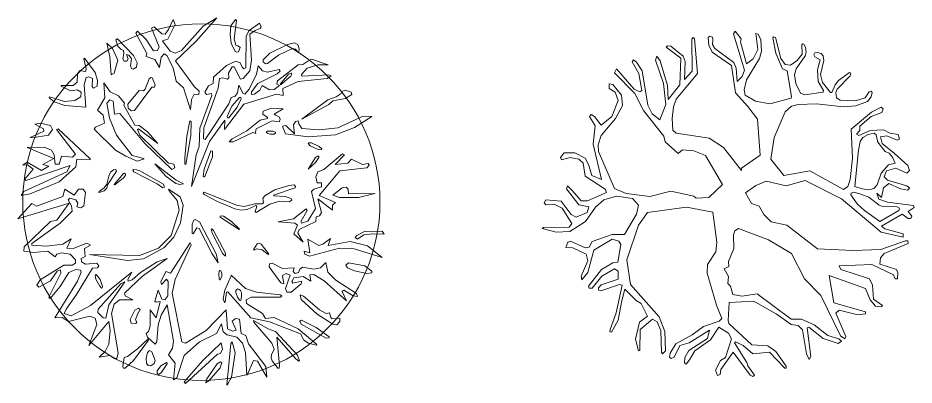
# Model space of a CAD drawing. Header units: millimetres. Extents: x -63086 to 144078, y -129912 to 13382.
# Drawn here: x 53160 to 55669, y -54656 to -53627 of the extents above; entities that cross this region are included whole.
import ezdxf

# ---------------------------------------------------------------- set-up
doc = ezdxf.new("R2010")
doc.units = ezdxf.units.MM
doc.layers.get('0').update_dxf_attribs({"lineweight": 0})
doc.layers.add('観葉植物', color=92, linetype='Continuous', lineweight=9)

# ---------------------------------------------------------------- blocks, each defined once
blk = doc.blocks.new('樹木平面（CAD素材.com）9beca19b')
at = {"color": 0, "linetype": 'ByBlock', "lineweight": -2}
for points in [[(-15.4, 450.3), (-72.6, 396.2), (-19.2, 323.5), (-6.5, 311.2), (-7.2, 302), (-20.2, 302.6), (-27.4, 287.9), (-30.1, 258.8), (-50.4, 320.8), (-70.2, 339.3), (-78.5, 377), (-96.6, 411.6), (-104.1, 415.7), (-112.4, 406.4), (-117.5, 377.7), (-130.2, 400.3), (-154.5, 408.5), (-152.5, 416.7), (-183.3, 473.9), (-178.5, 479.4), (-154.2, 455.8), (-133.6, 424.6), (-123, 424.9), (-117.9, 435.2), (-139.4, 488), (-132.2, 491.8), (-111, 471.9), (-101.4, 471.2), (-91.5, 484.2), (-78.5, 512.3), (-73.7, 497.9), (-93.9, 457.1), (-108.3, 452.4), (-87, 422.9), (-73, 417.7), (-55.2, 425.6), (5.5, 493.1), (43, 516.5)], [(22.7, 169.7), (65.7, 230.2), (64.6, 203.3), (118.7, 275), (210.3, 302.4), (229.5, 299), (228.1, 318.4), (270.8, 338), (351.9, 346.5), (363.1, 354), (356.7, 357.4), (281.6, 352.9), (280.2, 357.7), (296.2, 375.9), (326.6, 384.8), (354.9, 385.3), (308.5, 401.1), (297.8, 395.6), (284.1, 385.5), (270.8, 385.1), (213.1, 340.1), (211.2, 330.7), (219, 327.3), (203.9, 315.4), (190.4, 315.2), (170.1, 326.6), (164.2, 313.6), (149.1, 302.9), (140.9, 302.2), (140, 309.7), (158.2, 333), (212.1, 359.3), (220.4, 366.8), (218.1, 372.3), (185.4, 364.7), (170.8, 368.6), (158.9, 381.9), (154.1, 359), (134.3, 316.6), (121.5, 302.4), (117.1, 304.7), (105, 328), (101.1, 306.3), (94.3, 297.6), (83.8, 293), (77.2, 275.2), (10.7, 175.4), (6.1, 177.2), (6.6, 208.1), (47.2, 319.5), (51.3, 346.2), (59.3, 348.8), (73.7, 345.1), (76.7, 348.1), (75.6, 361.3), (86.1, 379.8), (91.8, 379.6), (109.4, 344.6), (117.1, 346.5), (135.6, 368.4), (140.4, 398.3), (135.9, 471.4), (150.9, 481.2), (165.1, 486.7), (167.1, 491.5), (163, 501.8), (134.3, 481.5), (125.3, 465.2), (124.4, 376.2), (119.4, 373.7), (113.9, 378.9), (109.1, 390.8), (96.6, 394.9), (70.3, 382.8), (34.2, 350.8), (33.1, 332.5), (19.8, 325.7), (10, 308.1), (14.8, 302.2), (28.1, 304.5), (29.6, 299.4), (-4.2, 207.6), (-6, 156.2), (-14.4, 132.9), (-27.6, 43.6)], [(-255.9, 407.7), (-252.4, 357), (-243.7, 361.6), (-233.9, 397.8), (-248.5, 431.2), (-264.3, 445.8)], [(-416.8, 203.6), (-422.6, 215.3), (-450.7, 221.1), (-465.8, 218.4), (-441.5, 205.3), (-440.8, 199.5), (-479.5, 181.7), (-473.3, 180), (-428.1, 187.5)], [(258.2, -46.5), (293.5, -19.1), (296.3, -23.5), (278.1, -55), (280.5, -58.8), (298.3, -53.3), (319.9, -18), (308.3, 29.9), (315.4, 36.1), (336.7, 42.9), (336.3, 54.2), (324.7, 53.9), (320.6, 70.7), (326.1, 85.4), (343.2, 91.6), (395.6, 135.4), (400.4, 132.4), (374.7, 106), (409.7, 109.7), (420.3, 120.4), (450.8, 106), (466.9, 108.7), (470, 103.9), (463.8, 96), (387.4, 88.2), (329.8, 18.3), (375.7, -0.6), (366.8, -8.1), (367.5, -22.8), (326.4, 9.7), (336.3, -29.4), (331.2, -37.9), (321.3, -41.3), (320.9, -54.4), (273.6, -77), (269.9, -86.9), (285, -112.3), (259.3, -88.6), (269.5, -64.6), (262, -59.2), (214.7, -54.7)], [(-238.4, 90.1), (-237.9, 86.5), (-262.7, 49), (-264.8, 39.3), (-272.3, 31.5), (-285.7, 27.2), (-286.7, 28), (-285.7, 29.8), (-272.2, 40), (-264.5, 50.6), (-259.4, 72.7), (-254.3, 83.9), (-245.7, 90.7), (-240.9, 91.8)], [(427.6, -131.2), (386.5, -128.5), (302.6, -151.1), (289.9, -145.9), (288.2, -137.4), (303.3, -142.2), (298.5, -104.1), (328.6, -121.6), (340.3, -117.5), (361.5, -102.1), (355, -121.6), (416.3, -110.6), (465, -122.3), (506.1, -155.5)], [(-123.7, -473.1), (-113.6, -458.8), (-97.5, -449.3), (-95.7, -450.5), (-95.6, -453.5), (-112.3, -478.5), (-120.3, -482.8), (-123.3, -479.6)]]:
    blk.add_lwpolyline(points, close=True, dxfattribs=at)
for points in [[(94.6, 422.3), (98.9, 420.1), (103.8, 421.1), (108.6, 433.9), (102.4, 437.8), (96.3, 440.2), (91.9, 458.2), (98.7, 509.5), (95.6, 511.7), (82.3, 494.6), (80.9, 469.8), (83.7, 445.3), (94.6, 422.3), (94.6, 422.4)], [(-190.8, 373.1), (-181.8, 378.3), (-179.9, 390.4), (-189.5, 410.9), (-235.2, 458), (-239.5, 455.1), (-234.1, 436.9), (-225.8, 428.6), (-218.3, 425.2), (-216.8, 416.5), (-219.7, 401.9), (-215.9, 395.7), (-208.3, 395.2), (-204.8, 401.6), (-209.2, 413.5), (-202.9, 412.1), (-195.9, 402.8), (-198.4, 382.6), (-195.8, 374.8), (-190.8, 373.1), (-190.8, 373.2)], [(173.3, 399.2), (192.2, 417.3), (241.2, 442.2), (260.6, 447.1), (270.3, 442.1), (274, 429.6), (272.6, 420.2), (269.9, 420.2), (263.2, 429.2), (255.6, 430.4), (216.1, 412.4), (184.8, 389), (179.3, 387.9), (173, 393.1), (173.3, 399.2), (173.4, 399.2)], [(-323.1, 266.4), (-328.4, 329.2), (-322.5, 349.2), (-314.9, 351.3), (-304.4, 346.7), (-305.8, 323.9), (-301.8, 319.2), (-291.9, 325), (-290.6, 341.5), (-297.4, 363.3), (-326.8, 403.8), (-328.9, 401.5), (-322.1, 374.7), (-323.3, 368.5), (-326.3, 366.7), (-339.4, 368.8), (-346.3, 360.3), (-347.8, 336.8), (-358.9, 326.8), (-392, 327.4), (-392.3, 325.3), (-366.1, 312.2), (-347.8, 314.8), (-336.2, 308.8), (-337.8, 295.6), (-354.1, 284.8), (-383, 282.6), (-425.3, 295), (-426.1, 292.8), (-412.5, 281.1), (-382.4, 271.4), (-323.1, 266.4), (-323.3, 266.5)], [(220.9, 330.9), (244.4, 358.7), (251.2, 361.2), (253.3, 358.5), (250.8, 353.2), (221.7, 329.2), (220.8, 330.9)], [(-159.9, 121.1), (-180.1, 115.2), (-211.6, 128.9), (-240.4, 146.1), (-300, 204.3), (-296.6, 210.5), (-270.9, 221.4), (-275, 244.1), (-291.1, 257.8), (-269.8, 292.7), (-272.9, 334.8), (-255.1, 309.1), (-232.1, 298.5), (-214.7, 277.3), (-217.1, 271.5), (-185.9, 216.3), (-174.2, 214.6), (-150.3, 196.8), (-121.5, 164.2), (-175.6, 206), (-179, 203.6), (-171.8, 187.9), (-92, 109.1), (-76.6, 106.7), (-74.6, 96.7), (-82.4, 91.9), (-158.5, 164.6), (-228, 248.9), (-242.8, 246.5), (-246.9, 282.8), (-255.8, 286.5), (-264.7, 277.3), (-257.2, 235.5), (-237.3, 188.2), (-193.4, 131), (-161.3, 122.1), (-161.6, 121.1)], [(-205.2, 263.6), (-196.5, 256.1), (-186.8, 256.8), (-138.2, 322.5), (-131.2, 322.5), (-129.3, 328.6), (-137.7, 348.3), (-141.7, 349.8), (-145.8, 346), (-157.4, 316.9), (-162, 312.1), (-174.5, 312.7), (-205.5, 275.1), (-205.2, 263.6), (-205.2, 263.8)], [(281.1, 232.5), (357.2, 273.9), (368, 284.4), (403.2, 290.7), (421.2, 301.9), (419.9, 307.9), (402.6, 313.8), (394.2, 310.6), (391.6, 304.2), (377.3, 295.5), (353.9, 286.9), (281.1, 232.5), (281.4, 233.1)], [(106.8, 293.5), (85.8, 268.9), (72.1, 240.3), (73.2, 236.7), (76.9, 236.7), (99.9, 266.1), (111.3, 289.6), (110.4, 293.8), (106.8, 293.5), (106.8, 293.4)], [(228.7, 262), (204.3, 247.1), (207.5, 243.5), (218.6, 238.6), (220.9, 231.7), (217.7, 225.2), (198.7, 227.8), (153.2, 205.4), (151.2, 196.1), (152.7, 192.5), (144.3, 195), (89.1, 169), (78.1, 169.5), (86, 177.4), (127.6, 199.6), (164.9, 230.2), (185.2, 234.8), (185.2, 237.5), (172.2, 246.5), (173.3, 255.5), (196.4, 263.4), (228.5, 261.9), (228.2, 262.8)], [(-43.1, 105.5), (-29.3, 187), (-28.4, 225.1), (-32.1, 228.1), (-40.9, 185.4), (-46.3, 124.5), (-46.5, 107.9), (-43.2, 105.6)], [(235.8, 191.3), (299, 182.9), (375.3, 188.3), (428.6, 209.6), (477.5, 240), (452.8, 240.8), (382.4, 208.7), (330.2, 202.7), (281.8, 206.2), (272.5, 219.8), (271, 227.9), (263.7, 226.5), (257.9, 217.2), (260.5, 191.3), (236.1, 214.5), (230.8, 214.2), (227.3, 211.9), (235.8, 191.3), (235.5, 191.9)], [(-310.3, 118.3), (-348.3, 120.7), (-351.4, 98.8), (-398.3, 57), (-479.2, 23.1), (-504.9, 18.6), (-497, 29.6), (-376.4, 84.7), (-367.1, 102.9), (-491.8, 60.8), (-494.6, 64.2), (-470.6, 92.6), (-486.4, 104.3), (-499.7, 103.9), (-488.1, 112.2), (-447.3, 88.5), (-427.4, 100.5), (-443.9, 105.3), (-413.4, 122.1), (-488.1, 153.6), (-440.4, 154.6), (-419.5, 145.4), (-412.4, 133.1), (-409.3, 106.7), (-398.3, 106.7), (-391.5, 129.3), (-360.3, 126.5), (-352.7, 134.1), (-405.8, 203.6), (-400.7, 205.3), (-311.6, 121.2), (-310.9, 120.4)], [(182.1, 197), (182.2, 195), (186.4, 192.6), (192.9, 190.7), (203.6, 191), (207.5, 193.2), (207.6, 195.8), (200.6, 199.1), (185.4, 198.6), (182.1, 197), (182.1, 196.9)], [(299, 164.1), (299.9, 166.7), (308.1, 166), (330.1, 156), (337.5, 149.3), (336.8, 146.7), (327.2, 147.5), (304.6, 157.8), (299, 164.1), (299, 163.8)], [(6.6, 70.6), (5.3, 72.4), (7.9, 92.4), (26.8, 144.1), (31.5, 143.2), (31, 127.1), (10.1, 71.7), (7.2, 70.3)], [(325, 129), (328.5, 128.9), (329.2, 125.2), (319.7, 111.4), (299.3, 92.7), (319.6, 124.9), (325, 129.2), (324.7, 129.2)], [(-129.9, 107.8), (-99.5, 73.2), (-71.5, 52.1), (-60.3, 49.3), (-49.8, 51.3), (-70.9, 61.6), (-129.9, 107.8), (-129.9, 107.6)], [(-243.4, 48.5), (-242, 48.5), (-218.7, 67.4), (-212.7, 74.7), (-212.3, 78.7), (-215.5, 81.1), (-217.7, 80.2), (-243.7, 50), (-243.7, 48.5), (-243.6, 48.8)], [(-191.6, 89.6), (-189.2, 85.3), (-124.1, 51.8), (-108, 40.5), (-103.2, 41.6), (-106.2, 50.2), (-172.3, 88.2), (-182, 90.8), (-189.9, 91.5), (-191.6, 89.6), (-191.6, 89.7)], [(-286.3, -434.5), (-256.3, -429.4), (-243.2, -438.4), (-236.4, -438.4), (-232.7, -422), (-251.6, -312.4), (-244.5, -285.9), (-229.4, -274), (-192.2, -274), (-213.6, -262.1), (-215.5, -255), (-164.5, -207.3), (-95.3, -157.7), (-124.1, -166.9), (-170.5, -197.5), (-193.8, -218), (-205, -221), (-205.9, -216.7), (-194.9, -195.9), (-310.3, -289.3), (-364.4, -318.3), (-383.8, -311.7), (-378.8, -300), (-349.1, -258.7), (-304.5, -184.9), (-290.8, -184.4), (-286.7, -178.7), (-292.9, -171.4), (-324, -174.2), (-335.4, -167.5), (-336.3, -158.2), (-325.6, -152.7), (-327.2, -129.9), (-310, -120.5), (-320.8, -115.2), (-358.4, -130.1), (-376.9, -128.7), (-364.4, -103.1), (-387.7, -117.8), (-433.1, -123.5), (-474.9, -120.5), (-474.9, -115.9), (-395.2, -59.1), (-361.2, -25), (-363.2, -10.2), (-373.1, 6.5), (-368, 11.3), (-351.8, 6.3), (-345.7, -2.4), (-348.9, -12.7), (-337.2, -16.1), (-329, -10.2), (-324, 26.8), (-330.4, 36.6), (-344.3, 36), (-355.7, 19.7), (-382.4, 36.2), (-388.1, 16.1), (-461.9, -11.1), (-474.9, -3.6), (-513.5, -46.7), (-370.5, -2.4), (-405, -50.4), (-422.6, -54), (-495.9, -124.8), (-496.6, -137.4), (-469.9, -140.8), (-429.7, -137.6), (-409.4, -153.2), (-404.6, -146.1), (-390.2, -142.2), (-367.4, -146.1), (-352.7, -161.2), (-352.7, -171.4), (-362.1, -176.2), (-385.2, -176.5), (-451.6, -217.8), (-460.5, -232.4), (-454.8, -238.4), (-422.6, -220.8), (-404.1, -193.8), (-394.5, -189.7), (-393.8, -198.8), (-427.4, -266.4), (-423.5, -270.1), (-395.7, -236.1), (-371, -197.5), (-351.1, -189.2), (-338.6, -190.8), (-336.3, -196.1), (-346.3, -221), (-409.8, -324.2), (-389.3, -323.1), (-372.1, -334.3), (-312.1, -319.2), (-297.5, -325.4), (-292.4, -342.7), (-315, -401.9), (-259.1, -334.7), (-255.4, -359.4), (-258.6, -398.2), (-269.1, -418.6), (-286.3, -434.1)], [(-313.2, -146.8), (-206.7, -163.9), (-162.4, -159.3), (-105.1, -128), (-77.2, -97.9), (-58.5, -57.9), (-50.7, -8.3), (-59, 15.4), (-91.6, 36.9), (-89.8, 32.1), (-67.9, 4.7), (-62.2, -22.7), (-84.1, -93.1), (-119.9, -129.4), (-173.2, -149.3), (-313.2, -146.8), (-312.7, -146.5)], [(5, 26.6), (8.2, 21.9), (45.3, 1.8), (93.5, -18.3), (111.9, -22.5), (128.1, -20.8), (152.3, -9), (155.5, -11.3), (151.1, -27), (153.6, -29.1), (191.9, -5.9), (219.2, 3.2), (246.7, 1.1), (253.3, 6.3), (251.1, 10.3), (235, 15.7), (203.5, 18.1), (202.3, 19.4), (262.5, 40.6), (264, 43.5), (259.8, 48.4), (244.5, 46.8), (206.1, 34.2), (178.4, 18.3), (172.2, 10.9), (173.8, -2.1), (170.6, -4.4), (149.8, -5.1), (119.8, -12.3), (98.4, -8.2), (7.6, 28.5), (5, 26.6), (5, 26.5)], [(485.7, 24.1), (440.2, 13.5), (386.4, 13.5), (368.6, 20), (393.9, 40.2), (406.6, 41.6), (411.4, 35.7), (411.7, 23.1), (485.9, 24.7), (485.7, 25.1)], [(41.7, -144.5), (47, -169.8), (30.6, -145.1), (-6.1, -73.6), (-12.4, -71.7), (-23.2, -89.1), (-25.9, -87.6), (-26.1, -61.7), (-21, -50.4), (-16.9, -48.4), (-5.5, -54.8), (41.7, -144.5), (41.2, -144.1)], [(52.9, -39.5), (52.8, -42.4), (106.3, -76.6), (107.3, -75.6), (83.2, -52.9), (62.2, -39.6), (55.3, -38.2), (52.9, -39.5), (53, -39.4)], [(59.9, -144.6), (30.3, -87.2), (27.6, -75.8), (29.1, -74.4), (34.4, -79.4), (67.2, -142.8), (68.1, -151.5), (59.9, -144.6), (59.6, -144.2)], [(507, -82.1), (458.3, -81.1), (435, -93.4), (430.9, -99.2), (437.1, -103.7), (454.5, -92), (478.2, -88.6), (512.1, -90), (506.4, -81.3), (506.3, -80.7)], [(128, -485.1), (146.5, -444.2), (157, -445.8), (183.3, -490.6), (180.3, -460.4), (132.4, -397.4), (124.4, -373.9), (111.6, -368.1), (107.2, -327.5), (95.4, -326.1), (86.5, -333.7), (97.9, -358.5), (87.6, -362), (73.2, -355.4), (69.8, -302.1), (13.8, -359.9), (-44.4, -395.1), (-54.9, -391.7), (-81.4, -255.3), (-73.4, -216.5), (-28.7, -119.9), (-31.4, -113.7), (-86.7, -198.9), (-99.5, -194.8), (-113.6, -223.3), (-112, -230.4), (-97.2, -215.6), (-92.8, -222.2), (-94.2, -262.4), (-102, -273.8), (-110.7, -271.8), (-120.7, -246.6), (-129.8, -277.5), (-126.4, -280), (-115.2, -278.6), (-126.9, -324.5), (-143.3, -302.1), (-143.3, -346.2), (-147.9, -362.7), (-154.5, -367.9), (-150.6, -378.6), (-129.4, -397.6), (-124.6, -391.9), (-121.2, -343.7), (-112.9, -316.3), (-95.4, -288), (-78.2, -389.4), (-81, -409), (-91.5, -428.4), (-73.4, -451.5), (-78, -497.9), (-68.4, -492.4), (-48.5, -430), (-4.9, -391.9), (42.1, -368.4), (56.3, -341), (60.9, -363.6), (72.3, -372.3), (99.7, -378.6), (115.7, -395.6), (124.1, -421.1), (127.8, -485.3), (127.8, -484.2)], [(146.7, -134), (147.3, -131.6), (156.7, -116.4), (161.6, -114.7), (167.4, -118), (188.3, -144.3), (188.6, -145.7), (187.4, -146.3), (169.9, -133.5), (155.6, -130.6), (147.9, -134.7), (146.7, -134), (146.5, -134.1)], [(406.8, -276.5), (394, -250.4), (398.8, -246.6), (425.1, -263), (437.2, -264.1), (434, -255.9), (376.2, -218.7), (353.8, -196.3), (348.8, -169.4), (333.7, -184.2), (314.8, -187.9), (283.5, -182.6), (276.2, -187.6), (271.8, -197.4), (262.5, -199.5), (257, -194.2), (259.7, -184.2), (226.8, -185.6), (198.5, -170.7), (190.5, -173.2), (189.8, -181.7), (222.5, -226.5), (230.9, -229.2), (226.8, -205.9), (237.1, -200), (249, -204.3), (235.7, -242.2), (239.2, -252.3), (251.7, -252.7), (279.4, -229.2), (281.6, -221.4), (256.5, -226.7), (253.5, -222.1), (259, -211.8), (285.1, -208.2), (306.3, -221.2), (303.8, -203.6), (314.8, -202.7), (344, -220.3), (406.8, -276.5), (406.3, -276)], [(404.7, -176.9), (409.3, -184.2), (429.2, -192.9), (463.7, -199.7), (477.4, -197.9), (477.2, -193.8), (458, -178.9), (411.8, -170.5), (404.7, -176.9)], [(51.1, -217.5), (53.1, -217.4), (57.1, -207.1), (57.3, -199.3), (54.7, -192.2), (52.2, -191.7), (50.2, -193.7), (49.1, -201.4), (49.6, -214.5), (51.1, -217.5), (51.2, -217.5)], [(-297.4, -205.4), (-295.1, -215.5), (-284.6, -235.9), (-279.3, -240.6), (-277.5, -240.3), (-276.4, -236.7), (-283.1, -217.2), (-294, -202.4), (-296.4, -203), (-297.4, -205.4), (-297.2, -205.1)], [(-288.8, -300), (-225.7, -228.8), (-214.1, -223.5), (-258.9, -287.7), (-267.5, -324.7), (-274.6, -324.2), (-289.7, -308.9), (-288.8, -300), (-288.6, -299.6)], [(83.9, -204.5), (123.8, -241.8), (154.4, -252.6), (220.5, -259.4), (224.9, -262.2), (221.3, -266.4), (139.8, -266.6), (125.2, -273.4), (126.3, -284.5), (171.2, -312), (180, -325.7), (204.2, -322.9), (271.4, -355), (323.7, -398.6), (321.6, -400.7), (299.7, -395.1), (286.7, -386.6), (277.9, -368.9), (190.4, -335.4), (138.7, -324.4), (74.5, -251), (70.6, -252.6), (66.8, -280), (64.7, -281), (61.1, -271), (65.8, -247.1), (84, -204.5), (84, -204.6)], [(106.5, -274.6), (108.4, -275.7), (110.3, -274.7), (112.7, -265.8), (112.1, -253), (109.9, -247.9), (106.3, -244.5), (102.4, -243.3), (99, -244.4), (96.8, -248), (96.5, -253.2), (101.5, -266.7), (106.5, -274.6), (106.4, -274.5)], [(279.4, -272.6), (324.2, -313.7), (367.9, -341.6), (379.6, -343.7), (387.6, -334.6), (387.9, -325.4), (366.4, -326.6), (362.1, -323), (358.6, -310.4), (349.5, -312.5), (330.9, -301.8), (286.1, -263.5), (276.9, -259.8), (279.4, -272.6), (279.6, -272.4)], [(-196.5, -339.3), (-183.7, -340.3), (-180.5, -336.2), (-184.3, -329.5), (-178.9, -313.5), (-171.5, -300.9), (-176.1, -296.8), (-186.3, -302.6), (-199.6, -329.2), (-196.4, -339.3), (-196.4, -339.1)], [(146, -331.9), (146.9, -336.1), (197.4, -395), (203.7, -411.9), (196.2, -428.1), (195.3, -435.9), (198.6, -445.2), (213.8, -465.3), (218, -465.2), (219.1, -456.6), (211.2, -378.5), (264.4, -439.5), (272.5, -445.5), (274.7, -444.5), (269.2, -428.8), (207.4, -362.5), (186.8, -355.4), (146, -331.9), (146.1, -331.7)], [(275.3, -334), (279.6, -341.6), (349.9, -380.9), (358.3, -380.4), (357.7, -377.7), (321.9, -351), (280.7, -330.8), (275.3, -334), (275.5, -333.5)], [(-149.4, -383.7), (-147.8, -387), (-189.7, -443.9), (-213.4, -464.9), (-217.6, -464.9), (-219.8, -460.9), (-215.9, -435.8), (-206.6, -432.9), (-178.5, -410.9), (-149.4, -383.7), (-149.4, -383.5)], [(55.8, -394.3), (58.8, -412.4), (53.8, -423.8), (45.3, -425.8), (-44.5, -508.2), (-47.9, -503.4), (3.8, -443.8), (55.8, -394.6), (55.6, -394.5)], [(72, -512.7), (84.3, -490.4), (94.3, -421.9), (86.1, -391.7), (82.6, -396.5), (71.1, -512.8), (71.3, -512)], [(-145.4, -416), (-150.6, -421.8), (-154.5, -438.1), (-153.4, -451.6), (-148.9, -458.3), (-141.4, -458.9), (-132.5, -452.6), (-129.5, -444.2), (-138.4, -419.5), (-145.4, -416), (-145.2, -415.8)], [(12.4, -505.8), (15.3, -495.3), (44, -453.4), (53.9, -447.4), (57, -449.4), (52.7, -464.5), (20.9, -500.4), (12.1, -506.4)]]:
    blk.add_lwpolyline(points, dxfattribs=at)
blk.add_circle((0, 0), 500, dxfattribs=at)
blk = doc.blocks.new('樹木平面（CAD素材.com）fe90f0db')
at = {"color": 0, "linetype": 'ByBlock', "lineweight": -2}
for points in [[(110.4, -313.9), (46.5, -277.7), (-22.1, -280.9), (-24.8, -332), (-23.4, -340.4), (41.1, -399.8), (86.4, -403), (108.9, -418.8), (137.8, -459.3), (137.1, -465.3), (133.3, -465.6), (90.8, -420.2), (43.7, -425.1), (17.2, -401.8), (-4.2, -391.3), (-7.3, -394), (27.3, -449.6), (29.7, -458.9), (48.3, -485.4), (44.5, -488.6), (36.7, -484.6), (-11, -420.4), (-45.9, -469.4), (-47, -483.1), (-55.2, -485.5), (-60.3, -471.1), (-46.6, -443.7), (-32.2, -435.1), (-15.8, -383.4), (-24.3, -367.6), (-51.4, -350.5), (-74, -386.1), (-117.9, -416.6), (-132.9, -442), (-142.2, -453.9), (-147, -450.5), (-146, -435.4), (-135.3, -415.9), (-82.9, -382), (-77.1, -359), (-134.3, -394.3), (-160.7, -402.2), (-176.5, -434.8), (-185, -437.8), (-188.8, -434.1), (-187.4, -422.8), (-171.3, -397.1), (-125.4, -371.7), (-93.9, -348.4), (-50, -333.7), (-42.5, -325.8), (-57.9, -288.5), (-84, -198.7), (-83.3, -175.1), (-59.6, -139.4), (-56.5, -112.4), (-67.9, -28.1), (-141.9, -14.1), (-251.1, -29.1), (-275.9, -64.1), (-308.3, -162), (-298.2, -230.6), (-218.6, -321.7), (-202.1, -362.2), (-200.1, -416.6), (-208.6, -425.2), (-211.7, -420.4), (-213.1, -360.1), (-224.1, -335.8), (-236.7, -327.6), (-271, -356.7), (-272.7, -415.6), (-276.1, -416.3), (-284.7, -384.1), (-273.7, -336.8), (-250.4, -319.7), (-268.6, -284.4), (-282.9, -276), (-314.1, -243.5), (-323.7, -280.5), (-332.6, -331.2), (-351.8, -364.8), (-356.2, -363.7), (-355.5, -356.9), (-338.7, -310.6), (-322, -232.9), (-329.5, -230.8), (-381.6, -249), (-388.4, -246.2), (-388.1, -240.1), (-380.2, -231.8), (-332.9, -215.7), (-333.3, -193.1), (-342.9, -186.6), (-378.8, -207.2), (-406.2, -241.1), (-414.5, -240.7), (-416.5, -235.3), (-379.9, -188.3), (-348.3, -169.8), (-333.6, -168.1), (-325.4, -118.8), (-330.9, -109.5), (-349.7, -103.7), (-400.8, -134.2), (-418.2, -196.9), (-435, -217.4), (-436.7, -207.8), (-418.2, -164.3), (-423, -145.8), (-459.7, -128), (-479.9, -127.3), (-473.7, -111.9), (-466.2, -109.2), (-425.8, -127.7), (-414.5, -126), (-406.2, -110.6), (-349.7, -90.3), (-315.4, -90.3), (-281.2, -33.5), (-275.7, -8.1), (-292.8, 10.4), (-338.1, 16.6), (-372.7, 6.6), (-396, -13.6), (-424.7, -54.4), (-468.6, -82.1), (-506.6, -84.5), (-545.3, -74.2), (-541.9, -70.8), (-470.3, -70.5), (-463.1, -60.2), (-489.5, -17), (-511.8, -5.4), (-535.7, -7.4), (-540.2, -1.9), (-535.1, 6.3), (-492.9, 2.9), (-464.1, -34.8), (-450.4, -42), (-419.9, -29), (-415.5, -12.9), (-442.9, -7.1), (-477.5, 37.8), (-475.1, 46), (-461.7, 33), (-436.4, 3.9), (-418.9, 4.2), (-365.8, 26.8), (-369.2, 36.1), (-425.1, 73.1), (-431.2, 109.7), (-443.2, 120.7), (-466.9, 124.8), (-491.2, 118.6), (-494.3, 125.2), (-484.3, 138.5), (-453.9, 138.2), (-425.4, 123.8), (-415.8, 105.3), (-406.9, 74.8), (-379.9, 63.5), (-403.2, 162.2), (-397, 213.9), (-413.1, 239.9), (-409, 245.8), (-399.7, 240.3), (-380.5, 215.9), (-350.7, 240.3), (-332.6, 284.8), (-341.8, 308.1), (-358.6, 318.4), (-357.9, 331.4), (-348.3, 330), (-323.7, 300.2), (-320.6, 271.4), (-340.8, 234.1), (-380.5, 186.8), (-389.1, 161.1), (-388.1, 141.6), (-343.2, 38.1), (-311, 24.1), (-244.2, 16.2), (-185.6, 30.6), (-121.5, 17.2), (-114.3, 11.4), (-79.1, 13.1), (-40.7, 49.4), (-88.6, 130.6), (-121.5, 144), (-152.4, 147.1), (-165.4, 136.8), (-201.4, 168.7), (-205.5, 185.1), (-261.7, 257.1), (-286.7, 304.3), (-343.5, 362.7), (-338, 373.6), (-287.8, 317), (-272, 309.2), (-267, 313.3), (-275.2, 360.6), (-294.2, 393.7), (-290.5, 398.7), (-281.4, 392.1), (-265.6, 367.9), (-249.6, 271.8), (-238.2, 247.5), (-216.5, 231.1), (-199.9, 273.6), (-206.5, 333), (-228.6, 397.6), (-224.5, 409.5), (-215.8, 396.5), (-194.6, 327.5), (-193, 288), (-160.1, 328.9), (-157.4, 404), (-198.7, 434.1), (-195.1, 438.7), (-185.5, 437.6), (-151, 409.7), (-145.5, 394), (-147.1, 343.7), (-125.9, 367.2), (-126.5, 456.8), (-122.9, 461.8), (-119.7, 458.8), (-111, 360.8), (-170.6, 288.7), (-177.7, 267), (-182, 234.5), (-180, 202.1), (-170.6, 193.4), (-78.1, 179), (-37.9, 153.4), (11.9, 88.6), (12.3, 95.4), (64.4, 131.3), (57.1, 232.9), (30.4, 268.6), (-4.3, 306.5), (-16, 382.8), (-70.1, 420.7), (-78.8, 440.1), (-81.3, 461.6), (-76.1, 465.2), (-69, 462.9), (-68.1, 456.5), (-69, 442.1), (-62.6, 431.2), (-9.1, 391.4), (-2.7, 375.5), (0, 338.2), (14.2, 351.9), (20.3, 370.2), (-10.3, 472.1), (-5.3, 479.1), (11, 457.7), (9.6, 449.2), (26.7, 388.2), (45, 401.5), (58.2, 428), (52.8, 473), (58.7, 471.4), (66.7, 455.2), (68.3, 423.2), (62.3, 402.4), (26.7, 343.2), (19.9, 315.2), (22.8, 300.3), (51.4, 282.9), (91.8, 275.4), (151, 291.4), (152.6, 296.2), (140.5, 367.9), (127, 374.1), (108.5, 417.5), (100.3, 460.7), (102.1, 463.6), (107.6, 461.6), (122.5, 402.7), (134.4, 385.7), (149.8, 384), (168, 396.9), (182, 415.2), (181.1, 441.4), (183.1, 443.5), (187.1, 443.2), (191.8, 434.1), (193.1, 420.5), (190.9, 410.6), (165, 374.1), (160.3, 357), (164.2, 332.2), (177.5, 305.6), (189.5, 301.1), (240.7, 308.8), (242.2, 313.2), (227.4, 338), (225.1, 370.6), (232.3, 398.9), (217.5, 407.3), (214.8, 413.2), (217.2, 418.5), (224.8, 419.9), (235.2, 417.2), (241.4, 410), (242.9, 396.8), (233.8, 357.9), (239.3, 335.7), (261.5, 307.2), (264.9, 307.1), (274.3, 329), (283.6, 340.7), (314.7, 363.6), (318.2, 361.7), (316.6, 354.1), (279.8, 316.7), (276.3, 307.4), (278, 292.3), (288.8, 286.1), (331.9, 284.1), (358.8, 292.3), (369.9, 309.5), (375, 311.3), (378, 307.7), (375.3, 295.2), (364.9, 282.1), (332.8, 270.2), (297.6, 267.3), (221.9, 276), (171.1, 273.9), (151.9, 268.7), (135, 253.3), (103.5, 181.6), (94.3, 120.7), (131, 75.2), (204, 88.2), (297.8, 35.8), (310.5, 43.7), (316.3, 63.2), (323.2, 123.1), (319.1, 205), (376.3, 252.3), (403.4, 266.4), (409.2, 261.2), (405.1, 250.9), (375.3, 240), (344.1, 212.6), (343.7, 200.6), (334.1, 191), (341, 186.9), (372.9, 201.3), (410.2, 202.6), (427.3, 193), (451, 189.3), (455.1, 176.9), (448.2, 173.5), (419.5, 185.5), (401.3, 183.1), (406.1, 164.3), (440.4, 136.2), (478, 102.6), (482.8, 88.5), (475, 81.3), (444.1, 95.1), (418.4, 87.5), (411.9, 71.4), (421.2, 61.8), (475.6, 46.1), (482.8, 40.6), (478, 33.7), (457.8, 37.2), (425.3, 52.6), (410.2, 40.6), (404, 13.2), (391, 25.5), (397.2, 8), (421.2, -0.2), (494.1, -9.1), (495.5, -14.6), (479.1, -25.9), (489, -38.9), (486.6, -45.8), (479.1, -45.4), (462.6, -33.8), (404.4, -67), (413.6, -74.5), (465, -88.6), (465.4, -98.5), (403.4, -83.8), (292.7, 9.7), (190.9, 60.8), (137.5, 45.4), (81, 58.7), (52.9, 47.1), (23.1, 26.2), (40.2, -4), (61.8, -11.2), (74.8, -34.5), (95.7, -54.7), (138.9, -64.9), (225.2, -130.4), (324.2, -135.5), (402, -132.8), (471.9, -108.1), (477.7, -108.5), (479.1, -116.3), (411.6, -144.1), (401.3, -156.4), (399.9, -173.9), (446.5, -189), (449.9, -197.9), (449.3, -215.3), (442.4, -214.7), (438.3, -203.7), (377.3, -174.6), (285.8, -178.3), (290.6, -188.3), (371.1, -215.3), (379.4, -232.8), (381.8, -271.9), (407.1, -289.3), (404.7, -293.1), (387.6, -291.1), (372.9, -273.6), (359.2, -241.7), (257.4, -205.4), (270.4, -282.2), (359.2, -307.5), (359.2, -312.6), (337.9, -315.4), (285.5, -302.4), (276.9, -311.6), (304.7, -376.7), (301.6, -383.2), (289.6, -374.7), (234.4, -261.3), (188.9, -215), (151.9, -144.1), (87.8, -105.4), (4.2, -73.9), (-6.7, -80), (-10.5, -91.3), (-8.8, -129.7), (-24.2, -166.4), (-23.2, -180.1), (-35.9, -186.6), (-24.2, -208.5), (-25.9, -227.7), (-18.4, -235.2), (-11.5, -259.2), (13.1, -263.7), (56.6, -256.8), (151.5, -327.7), (180.3, -328.1), (215.6, -343.5), (254.3, -373.6), (284.5, -383.2), (292, -389.4), (283.4, -395.9), (241, -381.9), (201.2, -350), (196.1, -352.7), (206.4, -432.6), (202.2, -441.1), (194.7, -425), (182.7, -357.5), (171.1, -345.9), (151.2, -342.8), (109.4, -313.3), (109.1, -313)], [(329.5, 44.1), (350.5, 37.8), (368.6, 35), (382.6, 38.7), (392.3, 48.7), (403.3, 81.1), (424.2, 104.2), (442.6, 109.7), (435.2, 125.8), (425.7, 137), (414.3, 141.7), (393.6, 167.9), (389, 188.9), (383.8, 193), (366.9, 189.8), (351.6, 181.1), (344.4, 169.7), (339.5, 146.2), (329.4, 44.2), (329.6, 44.7)], [(399.7, -54.1), (453, -23.8), (455, -18.6), (452.4, -15.1), (447.5, -13.4), (406.9, -11.7), (397.9, -8.2), (368.4, 13.8), (344, 23.6), (326.6, 28), (319.5, 25.1), (318.1, 20.1), (335.8, -4.3), (356.9, -23.2), (400, -54.4), (400.2, -53.9)]]:
    blk.add_lwpolyline(points, dxfattribs=at)

msp = doc.modelspace()

# ---------------------------------------------------------------- block references
at = {"layer": '観葉植物', "ltscale": 10}
for name, p in [('樹木平面（CAD素材.com）9beca19b', (53673.3368, -54143.0473)), ('樹木平面（CAD素材.com）fe90f0db', (55173.3368, -54143.0473))]:
    msp.add_blockref(name, p, dxfattribs=at)

doc.saveas('drawing.dxf')
